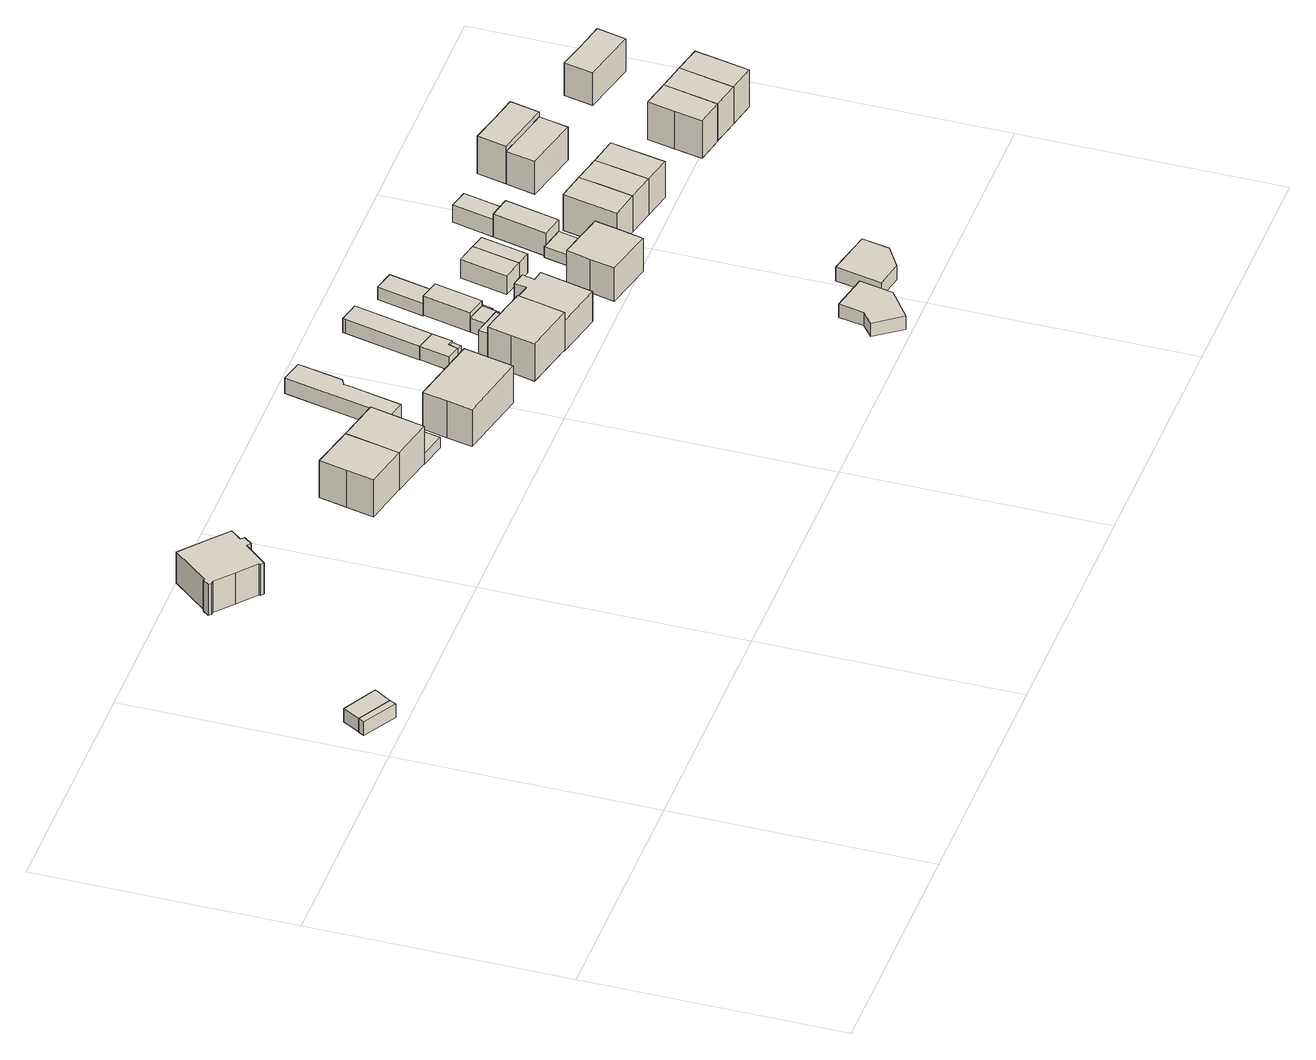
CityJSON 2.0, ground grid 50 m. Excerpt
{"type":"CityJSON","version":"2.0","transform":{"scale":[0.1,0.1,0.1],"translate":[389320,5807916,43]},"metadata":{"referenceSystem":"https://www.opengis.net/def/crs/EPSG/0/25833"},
"CityObjects":{
"building1":{"type":"Building","attributes":{"Gemeindeschluessel":"11000007","BezugspunktDach":"2200","function":"51009_1610","measuredHeight":3.01,"storeysAboveGround":0},"address":[{"country":"Germany","locality":"Berlin"}],"geometry":[{"type":"Solid","lod":"1","boundaries":[[[[0,1,2,3]],[[4,5,6,7]],[[4,7,3,2]],[[5,4,2,1]],[[6,5,1,0]],[[7,6,0,3]]]]}]},
"building2":{"type":"Building","attributes":{"Gemeindeschluessel":"11000007","BezugspunktDach":"2200","function":"31001_2523","measuredHeight":2.9,"storeysAboveGround":1},"address":[{"country":"Germany","locality":"Berlin","thoroughfareNumber":"1","thoroughfareName":"Alt-Marienfelde"}],"geometry":[{"type":"Solid","lod":"1","boundaries":[[[[1,8,9,2]],[[10,11,12,13]],[[10,13,2,9]],[[11,10,9,8]],[[12,11,8,1]],[[13,12,1,2]]]]}]},
"building3":{"type":"Building","attributes":{"Gemeindeschluessel":"11000007","BezugspunktDach":"2200","function":"31001_1010","measuredHeight":8.15,"storeysAboveGround":2},"address":[{"country":"Germany","locality":"Berlin","thoroughfareNumber":"182","thoroughfareName":"Säntisstraße"}],"geometry":[{"type":"Solid","lod":"1","boundaries":[[[[14,15,16,17,18,19,20,21,22,23,24,25,26,27,28,29]],[[30,31,32,33,34,35,36,37,38,39,40,41,42,43,44,45]],[[30,45,29,28]],[[31,30,28,27]],[[32,31,27,26]],[[33,32,26,25]],[[34,33,25,24]],[[35,34,24,23]],[[36,35,23,22]],[[37,36,22,21]],[[38,37,21,20]],[[39,38,20,19]],[[40,39,19,18]],[[41,40,18,17]],[[42,41,17,16]],[[43,42,16,15]],[[44,43,15,14]],[[45,44,14,29]]]]}]},
"building4":{"type":"Building","attributes":{"Gemeindeschluessel":"11000007","BezugspunktDach":"2200","function":"31001_1010","measuredHeight":9.49,"storeysAboveGround":2},"address":[{"country":"Germany","locality":"Berlin","thoroughfareNumber":"183","thoroughfareName":"Säntisstraße"}],"geometry":[{"type":"Solid","lod":"1","boundaries":[[[[46,47,48,49,50,51,52]],[[53,54,55,56,57,58,59]],[[53,59,52,51]],[[54,53,51,50]],[[55,54,50,49]],[[56,55,49,48]],[[57,56,48,47]],[[58,57,47,46]],[[59,58,46,52]]]]}]},
"building5":{"type":"Building","attributes":{"Gemeindeschluessel":"11000007","BezugspunktDach":"2200","function":"31001_1010","measuredHeight":9.65,"storeysAboveGround":2},"address":[{"country":"Germany","locality":"Berlin","thoroughfareNumber":"181","thoroughfareName":"Säntisstraße"}],"geometry":[{"type":"Solid","lod":"1","boundaries":[[[[60,61,62,49,47,46]],[[63,64,65,66,67,68]],[[63,68,46,47]],[[64,63,47,49]],[[65,64,49,62]],[[66,65,62,61]],[[67,66,61,60]],[[68,67,60,46]]]]}]},
"building6":{"type":"Building","attributes":{"Gemeindeschluessel":"11000007","BezugspunktDach":"2200","function":"31001_2463","measuredHeight":2.3,"storeysAboveGround":1},"address":[{"country":"Germany","locality":"Berlin","thoroughfareNumber":"181 (3)","thoroughfareName":"Säntisstraße"}],"geometry":[{"type":"Solid","lod":"1","boundaries":[[[[69,70,71,72]],[[73,74,75,76]],[[73,76,72,71]],[[74,73,71,70]],[[75,74,70,69]],[[76,75,69,72]]]]}]},
"building7":{"type":"Building","attributes":{"Gemeindeschluessel":"11000007","BezugspunktDach":"2200","function":"31001_1010","measuredHeight":10,"storeysAboveGround":2},"address":[{"country":"Germany","locality":"Berlin","thoroughfareNumber":"83","thoroughfareName":"Buckower Chaussee"}],"geometry":[{"type":"Solid","lod":"1","boundaries":[[[[77,78,79,80,81]],[[82,83,84,85,86]],[[82,86,81,80]],[[83,82,80,79]],[[84,83,79,78]],[[85,84,78,77]],[[86,85,77,81]]]]}]},
"building8":{"type":"Building","attributes":{"Gemeindeschluessel":"11000007","BezugspunktDach":"2200","function":"31001_2724","measuredHeight":3.48,"storeysAboveGround":1},"address":[{"country":"Germany","locality":"Berlin","thoroughfareNumber":"83 (1)","thoroughfareName":"Buckower Chaussee"}],"geometry":[{"type":"Solid","lod":"1","boundaries":[[[[87,88,89,90,91,92,93,94,95]],[[96,97,98,99,100,101,102,103,104]],[[96,104,95,94]],[[97,96,94,93]],[[98,97,93,92]],[[99,98,92,91]],[[100,99,91,90]],[[101,100,90,89]],[[102,101,89,88]],[[103,102,88,87]],[[104,103,87,95]]]]}]},
"building9":{"type":"Building","attributes":{"Gemeindeschluessel":"11000007","BezugspunktDach":"2200","function":"31001_1313","measuredHeight":2.95,"storeysAboveGround":1},"address":[{"country":"Germany","locality":"Berlin","thoroughfareNumber":"82 (1)","thoroughfareName":"Buckower Chaussee"}],"geometry":[{"type":"Solid","lod":"1","boundaries":[[[[105,106,107,108,109,110]],[[111,112,113,114,115,116]],[[111,116,110,109]],[[112,111,109,108]],[[113,112,108,107]],[[114,113,107,106]],[[115,114,106,105]],[[116,115,105,110]]]]}]},
"building10":{"type":"Building","attributes":{"Gemeindeschluessel":"11000007","BezugspunktDach":"2200","function":"51009_1610","measuredHeight":2.6,"storeysAboveGround":0},"address":[{"country":"Germany","locality":"Berlin"}],"geometry":[{"type":"Solid","lod":"1","boundaries":[[[[117,118,119,120]],[[114,113,121,115]],[[114,115,120,119]],[[113,114,119,118]],[[121,113,118,117]],[[115,121,117,120]]]]}]},
"building11":{"type":"Building","attributes":{"Gemeindeschluessel":"11000007","function":"31001_1010"},"address":[{"country":"Germany","locality":"Berlin","thoroughfareNumber":"82","thoroughfareName":"Buckower Chaussee"}],"children":["building11-1","building11-2"]},
"building11-1":{"type":"BuildingPart","attributes":{"BezugspunktDach":"2200","measuredHeight":9.27,"storeysAboveGround":2},"parents":["building11"],"geometry":[{"type":"Solid","lod":"1","boundaries":[[[[122,123,124,125,126,127]],[[128,129,130,131,132,133]],[[128,133,127,126]],[[129,128,126,125]],[[130,129,125,124],[134,135,136,137]],[[131,130,124,123]],[[132,131,123,122]],[[133,132,122,127]],[[136,135,134,137]]]]}]},
"building11-2":{"type":"BuildingPart","attributes":{"BezugspunktDach":"2200","measuredHeight":6.32,"storeysAboveGround":2},"parents":["building11"],"geometry":[{"type":"Solid","lod":"1","boundaries":[[[[136,138,139,137]],[[140,141,135,134]],[[140,134,137,139]],[[141,140,139,138]],[[135,141,138,136]],[[134,135,136,137]]]]}]},
"building12":{"type":"Building","attributes":{"Gemeindeschluessel":"11000007","BezugspunktDach":"2200","function":"31001_2143","measuredHeight":3.25,"storeysAboveGround":1},"address":[{"country":"Germany","locality":"Berlin","thoroughfareNumber":"82 (2)","thoroughfareName":"Buckower Chaussee"}],"geometry":[{"type":"Solid","lod":"1","boundaries":[[[[142,108,143,144,145,146,109]],[[147,148,149,150,151,152,153]],[[147,153,109,146]],[[148,147,146,145]],[[149,148,145,144]],[[150,149,144,143]],[[151,150,143,108]],[[152,151,108,142]],[[153,152,142,109]]]]}]},
"building13":{"type":"Building","attributes":{"Gemeindeschluessel":"11000007","BezugspunktDach":"2200","function":"31001_2140","measuredHeight":3.08,"storeysAboveGround":1},"address":[{"country":"Germany","locality":"Berlin","thoroughfareNumber":"82 (3)","thoroughfareName":"Buckower Chaussee"}],"geometry":[{"type":"Solid","lod":"1","boundaries":[[[[154,155,156,157,158]],[[159,160,161,162,163]],[[159,163,158,157]],[[160,159,157,156]],[[161,160,156,155]],[[162,161,155,154]],[[163,162,154,158]]]]}]},
"building14":{"type":"Building","attributes":{"Gemeindeschluessel":"11000007","BezugspunktDach":"2200","function":"31001_1010","measuredHeight":9.26,"storeysAboveGround":1},"address":[{"country":"Germany","locality":"Berlin","thoroughfareNumber":"81","thoroughfareName":"Buckower Chaussee"}],"geometry":[{"type":"Solid","lod":"1","boundaries":[[[[164,165,166,167,168,169,170,171,172,173,174]],[[175,176,177,178,179,180,181,182,183,184,185]],[[175,185,174,173]],[[176,175,173,172]],[[177,176,172,171]],[[178,177,171,170]],[[179,178,170,169]],[[180,179,169,168]],[[181,180,168,167]],[[182,181,167,166]],[[183,182,166,165]],[[184,183,165,164]],[[185,184,164,174]]]]}]},
"building15":{"type":"Building","attributes":{"Gemeindeschluessel":"11000007","BezugspunktDach":"2200","function":"31001_2143","measuredHeight":4.82,"storeysAboveGround":1},"address":[{"country":"Germany","locality":"Berlin","thoroughfareNumber":"82 (4)","thoroughfareName":"Buckower Chaussee"}],"geometry":[{"type":"Solid","lod":"1","boundaries":[[[[186,187,188,189]],[[190,191,160,159]],[[190,159,189,188]],[[191,190,188,187]],[[160,191,187,186]],[[159,160,186,189]]]]}]},
"building16":{"type":"Building","attributes":{"Gemeindeschluessel":"11000007","BezugspunktDach":"2200","function":"31001_2513","measuredHeight":2.99,"storeysAboveGround":1},"address":[{"country":"Germany","locality":"Berlin","thoroughfareNumber":"84C (1)","thoroughfareName":"Buckower Chaussee"}],"geometry":[{"type":"Solid","lod":"1","boundaries":[[[[192,193,194,195,196,197]],[[198,199,200,201,202,203]],[[198,203,197,196]],[[199,198,196,195]],[[200,199,195,194]],[[201,200,194,193]],[[202,201,193,192]],[[203,202,192,197]]]]}]},
"building17":{"type":"Building","attributes":{"Gemeindeschluessel":"11000007","BezugspunktDach":"2200","function":"31001_2050","measuredHeight":0.436,"storeysAboveGround":1},"address":[{"country":"Germany","locality":"Berlin","thoroughfareNumber":"81 (1)","thoroughfareName":"Buckower Chaussee"}],"geometry":[{"type":"Solid","lod":"1","boundaries":[[[[204,205,206,207,208]],[[209,210,211,212,213]],[[209,213,208,207]],[[210,209,207,206]],[[211,210,206,205]],[[212,211,205,204]],[[213,212,204,208]]]]}]},
"building18":{"type":"Building","attributes":{"Gemeindeschluessel":"11000007","BezugspunktDach":"2200","function":"31001_2143","measuredHeight":2.87,"storeysAboveGround":1},"address":[{"country":"Germany","locality":"Berlin","thoroughfareNumber":"82 (5)","thoroughfareName":"Buckower Chaussee"}],"geometry":[{"type":"Solid","lod":"1","boundaries":[[[[214,215,216,217]],[[218,219,220,221]],[[218,221,217,216]],[[219,218,216,215]],[[220,219,215,214]],[[221,220,214,217]]]]}]},
"building19":{"type":"Building","attributes":{"Gemeindeschluessel":"11000007","BezugspunktDach":"2200","function":"31001_2054","measuredHeight":4.06,"storeysAboveGround":1},"address":[{"country":"Germany","locality":"Berlin","thoroughfareNumber":"81 (2)","thoroughfareName":"Buckower Chaussee"}],"geometry":[{"type":"Solid","lod":"1","boundaries":[[[[222,223,224,225]],[[226,227,228,229]],[[226,229,225,224]],[[227,226,224,223]],[[228,227,223,222]],[[229,228,222,225]]]]}]},
"building20":{"type":"Building","attributes":{"Gemeindeschluessel":"11000007","BezugspunktDach":"2200","function":"31001_1010","measuredHeight":9.22,"storeysAboveGround":2},"address":[{"country":"Germany","locality":"Berlin","thoroughfareNumber":"80","thoroughfareName":"Buckower Chaussee"}],"geometry":[{"type":"Solid","lod":"1","boundaries":[[[[230,231,232,233,234,235]],[[236,237,238,239,240,241]],[[236,241,235,234]],[[237,236,234,233]],[[238,237,233,232]],[[239,238,232,231]],[[240,239,231,230]],[[241,240,230,235]]]]}]},
"building21":{"type":"Building","attributes":{"Gemeindeschluessel":"11000007","BezugspunktDach":"2200","function":"31001_2510","measuredHeight":3,"storeysAboveGround":1},"address":[{"country":"Germany","locality":"Berlin","thoroughfareNumber":"84C","thoroughfareName":"Buckower Chaussee"}],"geometry":[{"type":"Solid","lod":"1","boundaries":[[[[242,243,244,245,246]],[[247,248,249,250,251]],[[247,251,246,245]],[[248,247,245,244]],[[249,248,244,243]],[[250,249,243,242]],[[251,250,242,246]]]]}]},
"building22":{"type":"Building","attributes":{"Gemeindeschluessel":"11000007","BezugspunktDach":"2200","function":"31001_2724","measuredHeight":4.18,"storeysAboveGround":1},"address":[{"country":"Germany","locality":"Berlin","thoroughfareNumber":"80 (1)","thoroughfareName":"Buckower Chaussee"}],"geometry":[{"type":"Solid","lod":"1","boundaries":[[[[252,253,223,222]],[[254,255,256,257]],[[254,257,222,223]],[[255,254,223,253]],[[256,255,253,252]],[[257,256,252,222]]]]}]},
"building23":{"type":"Building","attributes":{"Gemeindeschluessel":"11000007","BezugspunktDach":"2200","function":"31001_2143","measuredHeight":2.37,"storeysAboveGround":1},"address":[{"country":"Germany","locality":"Berlin","thoroughfareNumber":"80 (4)","thoroughfareName":"Buckower Chaussee"}],"geometry":[{"type":"Solid","lod":"1","boundaries":[[[[258,259,260,261,262]],[[263,264,265,266,267]],[[263,267,262,261]],[[264,263,261,260]],[[265,264,260,259]],[[266,265,259,258]],[[267,266,258,262]]]]}]},
"building24":{"type":"Building","attributes":{"Gemeindeschluessel":"11000007","BezugspunktDach":"2200","function":"31001_2143","measuredHeight":5.81,"storeysAboveGround":2},"address":[{"country":"Germany","locality":"Berlin","thoroughfareNumber":"80 (2)","thoroughfareName":"Buckower Chaussee"}],"geometry":[{"type":"Solid","lod":"1","boundaries":[[[[268,269,270,271]],[[272,273,274,275]],[[272,275,271,270]],[[273,272,270,269]],[[274,273,269,268]],[[275,274,268,271]]]]}]},
"building25":{"type":"Building","attributes":{"Gemeindeschluessel":"11000007","BezugspunktDach":"2200","function":"31001_1010","measuredHeight":9.55,"storeysAboveGround":2},"address":[{"country":"Germany","locality":"Berlin","thoroughfareNumber":"78B","thoroughfareName":"Buckower Chaussee"}],"geometry":[{"type":"Solid","lod":"1","boundaries":[[[[276,277,278,279,280]],[[281,282,283,284,285]],[[281,285,280,279]],[[282,281,279,278]],[[283,282,278,277]],[[284,283,277,276]],[[285,284,276,280]]]]}]},
"building26":{"type":"Building","attributes":{"Gemeindeschluessel":"11000007","BezugspunktDach":"2200","function":"51009_1610","measuredHeight":3.97,"storeysAboveGround":0},"address":[{"country":"Germany","locality":"Berlin"}],"geometry":[{"type":"Solid","lod":"1","boundaries":[[[[286,287,288,289,290]],[[291,292,293,294,272]],[[291,272,290,289]],[[292,291,289,288]],[[293,292,288,287]],[[294,293,287,286]],[[272,294,286,290]]]]}]},
"building27":{"type":"Building","attributes":{"Gemeindeschluessel":"11000007","BezugspunktDach":"2200","function":"31001_1010","measuredHeight":9.54,"storeysAboveGround":2},"address":[{"country":"Germany","locality":"Berlin","thoroughfareNumber":"78A","thoroughfareName":"Buckower Chaussee"}],"geometry":[{"type":"Solid","lod":"1","boundaries":[[[[295,296,297,278,276]],[[282,298,299,300,284]],[[282,284,276,278]],[[298,282,278,297]],[[299,298,297,296]],[[300,299,296,295]],[[284,300,295,276]]]]}]},
"building28":{"type":"Building","attributes":{"Gemeindeschluessel":"11000007","BezugspunktDach":"2200","function":"31001_1010","measuredHeight":9.59,"storeysAboveGround":2},"address":[{"country":"Germany","locality":"Berlin","thoroughfareNumber":"78","thoroughfareName":"Buckower Chaussee"}],"geometry":[{"type":"Solid","lod":"1","boundaries":[[[[301,302,297,295]],[[298,303,304,300]],[[298,300,295,297]],[[303,298,297,302]],[[304,303,302,301]],[[300,304,301,295]]]]}]},
"building29":{"type":"Building","attributes":{"Gemeindeschluessel":"11000007","BezugspunktDach":"2200","function":"31001_1010","measuredHeight":9.36,"storeysAboveGround":1},"address":[{"country":"Germany","locality":"Berlin","thoroughfareNumber":"79","thoroughfareName":"Buckower Chaussee"}],"geometry":[{"type":"Solid","lod":"1","boundaries":[[[[305,306,307,308,309]],[[310,311,312,313,314]],[[310,314,309,308]],[[311,310,308,307]],[[312,311,307,306]],[[313,312,306,305]],[[314,313,305,309]]]]}]},
"building30":{"type":"Building","attributes":{"Gemeindeschluessel":"11000007","BezugspunktDach":"2200","function":"31001_1010","measuredHeight":12.01,"storeysAboveGround":1},"address":[{"country":"Germany","locality":"Berlin","thoroughfareNumber":"79A","thoroughfareName":"Buckower Chaussee"}],"geometry":[{"type":"Solid","lod":"1","boundaries":[[[[315,316,317,318,319]],[[320,321,322,312,310]],[[320,310,319,318]],[[321,320,318,317]],[[322,321,317,316]],[[312,322,316,315]],[[310,312,315,319]]]]}]},
"building31":{"type":"Building","attributes":{"Gemeindeschluessel":"11000007","BezugspunktDach":"2200","function":"31001_1010","measuredHeight":9.7,"storeysAboveGround":2},"address":[{"country":"Germany","locality":"Berlin","thoroughfareNumber":"76","thoroughfareName":"Buckower Chaussee"}],"geometry":[{"type":"Solid","lod":"1","boundaries":[[[[323,324,325,326,327]],[[328,329,330,331,332]],[[328,332,327,326]],[[329,328,326,325]],[[330,329,325,324]],[[331,330,324,323]],[[332,331,323,327]]]]}]},
"building32":{"type":"Building","attributes":{"Gemeindeschluessel":"11000007","BezugspunktDach":"2200","function":"31001_1010","measuredHeight":9.61,"storeysAboveGround":2},"address":[{"country":"Germany","locality":"Berlin","thoroughfareNumber":"76A","thoroughfareName":"Buckower Chaussee"}],"geometry":[{"type":"Solid","lod":"1","boundaries":[[[[333,334,324,335,323]],[[336,337,338,339,340]],[[336,340,323,335]],[[337,336,335,324]],[[338,337,324,334]],[[339,338,334,333]],[[340,339,333,323]]]]}]},
"building33":{"type":"Building","attributes":{"Gemeindeschluessel":"11000007","BezugspunktDach":"2200","function":"31001_1010","measuredHeight":9.65,"storeysAboveGround":2},"address":[{"country":"Germany","locality":"Berlin","thoroughfareNumber":"76B","thoroughfareName":"Buckower Chaussee"}],"geometry":[{"type":"Solid","lod":"1","boundaries":[[[[341,342,334,343,333]],[[344,338,345,346,339]],[[344,339,333,343]],[[338,344,343,334]],[[345,338,334,342]],[[346,345,342,341]],[[339,346,341,333]]]]}]},
"building34":{"type":"Building","attributes":{"Gemeindeschluessel":"11000007","BezugspunktDach":"2200","function":"31001_1010","measuredHeight":9.83,"storeysAboveGround":1},"address":[{"country":"Germany","locality":"Berlin","thoroughfareNumber":"77","thoroughfareName":"Buckower Chaussee"}],"geometry":[{"type":"Solid","lod":"1","boundaries":[[[[347,348,349,350,351]],[[352,353,354,355,356]],[[352,356,351,350]],[[353,352,350,349]],[[354,353,349,348]],[[355,354,348,347]],[[356,355,347,351]]]]}]}
},
"vertices":[
[74,511,66],[80,524,66],[15,560,66],[9,549,66],[15,560,36],[80,524,36],[74,511,36],[9,549,36],
[101,557,66],[34,593,66],[34,593,37],[101,557,37],[80,524,37],[15,560,37],
[269,908,92],[274,908,92],[310,877,92],[346,847,92],[345,843,92],[351,839,92],[389,883,92],[396,877,92],[409,893,92],[403,899,92],[420,920,92],[377,957,92],[334,993,92],[275,923,92],[274,925,92],[264,913,92],[274,925,24],[275,923,24],[334,993,24],[377,957,24],[420,920,24],[403,899,24],[409,893,24],[396,877,24],[389,883,24],[351,839,24],[345,843,24],[346,847,24],[310,877,24],[274,908,24],[269,908,24],[264,913,24],
[702,705,105],[714,758,105],[723,801,105],[725,810,105],[639,830,105],[627,777,105],[615,724,105],[627,777,24],[639,830,24],[725,810,24],[723,801,24],[714,758,24],[702,705,24],[615,724,24],
[786,686,105],[798,739,105],[810,791,105],[714,758,23],[725,810,23],[810,791,23],[798,739,23],[786,686,23],[702,705,23],
[839,674,44],[851,727,44],[798,739,44],[786,686,44],[798,739,21],[851,727,21],[839,674,21],[786,686,21],
[1002,593,99],[1023,689,99],[884,720,99],[873,672,99],[863,624,99],[873,672,18],[884,720,18],[1023,689,18],[1002,593,18],[863,624,18],
[898,764,51],[918,853,51],[920,860,51],[921,867,51],[922,876,51],[934,883,51],[952,968,51],[909,979,51],[863,772,51],[909,979,17],[952,968,17],[934,883,17],[922,876,17],[921,867,17],[920,860,17],[918,853,17],[898,764,17],[863,772,17],
[1085,721,46],[1090,739,46],[1102,736,46],[1110,775,46],[1070,785,46],[1057,727,46],[1070,785,17],[1110,775,17],[1102,736,17],[1090,739,17],[1085,721,17],[1057,727,17],
[1097,718,43],[1102,736,43],[1090,739,43],[1085,721,43],[1097,718,17],
[1175,555,97],[1186,601,97],[1196,647,97],[1096,670,97],[1086,624,97],[1075,578,97],[1086,624,15],[1096,670,15],[1196,647,15],[1186,601,15],[1175,555,15],[1075,578,15],[1100,670,16],[1157,656,16],[1157,656,79],[1100,670,79],
[1162,676,79],[1104,689,79],[1104,689,16],[1162,676,16],
[1090,780,46],[1145,927,46],[1125,931,46],[1104,936,46],[1103,930,46],[1103,930,16],[1104,936,16],[1125,931,16],[1145,927,16],[1110,775,16],[1090,780,16],[1070,785,16],
[1204,683,46],[1212,716,46],[1212,717,46],[1173,726,46],[1165,692,46],[1173,726,15],[1212,717,15],[1212,716,15],[1204,683,15],[1165,692,15],
[1268,534,79],[1280,585,79],[1292,636,79],[1270,640,79],[1276,664,79],[1249,670,79],[1244,646,79],[1198,657,79],[1196,647,79],[1187,606,79],[1175,555,79],[1187,606,13],[1196,647,13],[1198,657,13],[1244,646,13],[1249,670,13],[1276,664,13],[1270,640,13],[1292,636,13],[1280,585,13],[1268,534,13],[1175,555,13],
[1212,717,57],[1233,809,57],[1194,818,57],[1173,726,57],[1194,818,15],[1233,809,15],
[1402,7,50],[1459,49,50],[1472,113,50],[1399,128,50],[1390,80,50],[1364,59,50],[1390,80,21],[1399,128,21],[1472,113,21],[1459,49,21],[1402,7,21],[1364,59,21],
[1245,708,18],[1266,799,18],[1233,807,18],[1212,717,18],[1212,716,18],[1212,717,14],[1233,807,14],[1266,799,14],[1245,708,14],[1212,716,14],
[1233,809,41],[1253,898,41],[1214,907,41],[1194,818,41],[1214,907,13],[1253,898,13],[1233,809,13],[1194,818,13],
[1339,690,52],[1359,781,52],[1318,790,52],[1298,700,52],[1318,790,11],[1359,781,11],[1339,690,11],[1298,700,11],
[1431,494,84],[1442,541,84],[1452,588,84],[1358,610,84],[1347,563,84],[1336,516,84],[1347,563,11],[1358,610,11],[1452,588,11],[1442,541,11],[1431,494,11],[1336,516,11],
[1539,67,44],[1583,95,44],[1594,148,44],[1504,167,44],[1486,78,44],[1504,167,14],[1594,148,14],[1583,95,14],[1539,67,14],[1486,78,14],
[1368,684,52],[1388,774,52],[1359,781,10],[1388,774,10],[1368,684,10],[1339,690,10],
[1452,588,33],[1468,659,33],[1425,668,33],[1420,670,33],[1404,599,33],[1420,670,9],[1425,668,9],[1468,659,9],[1452,588,9],[1404,599,9],
[1468,659,58],[1492,763,58],[1449,772,58],[1425,668,58],[1449,772,8],[1492,763,8],[1468,659,8],[1425,668,8],
[1532,545,90],[1543,597,90],[1554,650,90],[1500,661,90],[1477,556,90],[1500,661,11],[1554,650,11],[1543,597,11],[1532,545,11],[1477,556,11],
[1486,764,46],[1504,843,46],[1485,847,46],[1467,852,46],[1449,772,46],[1467,852,8],[1485,847,8],[1504,843,8],[1486,764,8],
[1586,533,90],[1597,586,90],[1608,638,90],[1608,638,11],[1597,586,11],[1586,533,11],
[1641,521,90],[1663,627,90],[1663,627,11],[1641,521,11],
[1696,715,79],[1709,771,79],[1654,784,79],[1599,796,79],[1586,740,79],[1599,796,7],[1654,784,7],[1709,771,7],[1696,715,7],[1586,740,7],
[1709,771,89],[1722,828,89],[1667,840,89],[1612,853,89],[1599,796,89],[1612,853,7],[1667,840,7],[1722,828,7],
[1821,483,92],[1844,588,92],[1789,600,92],[1778,547,92],[1767,494,92],[1778,547,10],[1789,600,10],[1844,588,10],[1821,483,10],[1767,494,10],
[1875,471,92],[1898,577,92],[1833,535,92],[1833,535,11],[1844,588,11],[1898,577,11],[1875,471,11],[1821,483,11],
[1929,460,92],[1951,565,92],[1886,524,92],[1886,524,11],[1951,565,11],[1929,460,11],
[1963,695,79],[1976,751,79],[1921,763,79],[1866,776,79],[1854,720,79],[1866,776,8],[1921,763,8],[1976,751,8],[1963,695,8],[1854,720,8]
]}
